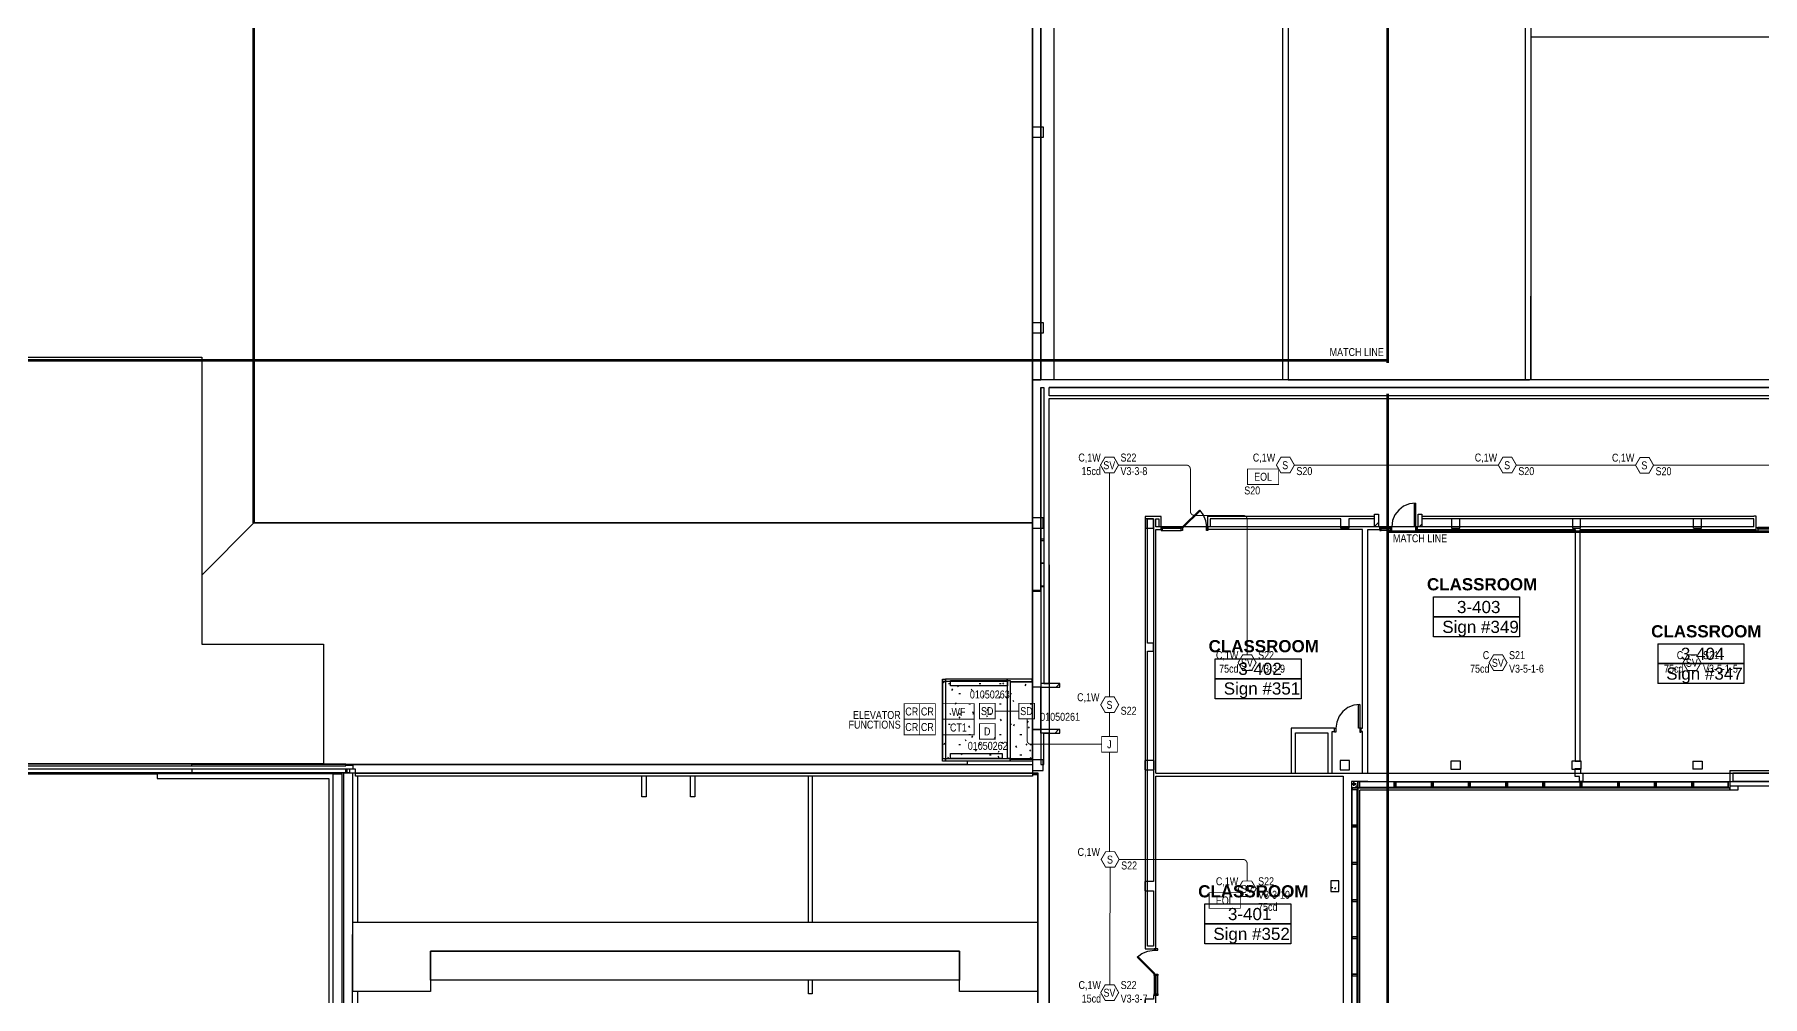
# Model space of a CAD drawing. Header units: inches. Extents: x 10004 to 17737, y 28227 to 35905.
# Drawn here: x 12699 to 15290, y 30613 to 32055 of the extents above; entities that cross this region are included whole.
import ezdxf
from ezdxf.enums import TextEntityAlignment as Align

# ---------------------------------------------------------------- set-up
doc = ezdxf.new("R2010")
doc.units = ezdxf.units.IN
doc.header["$LTSCALE"] = 0.25
doc.header["$MEASUREMENT"] = 0
for name, color, linetype in [('BACKGROUND', 8, 'Continuous'), ('CL-TEXT', 3, 'Continuous'), ('CONDUIT', 6, 'Continuous'), ('EOL', 1, 'Continuous'), ('HEAT DETECTOR', 1, 'Continuous'), ('JUNCTION BOX', 1, 'Continuous'), ('MONITOR MODULE', 1, 'Continuous'), ('RELAY MODULES', 1, 'Continuous'), ('SMOKE DETECTOR', 1, 'Continuous'), ('SPEAKER', 1, 'Continuous'), ('SPEAKER STROBE', 1, 'Continuous'), ('WATERFLOW SWITCH', 1, 'Continuous')]:
    doc.layers.add(name, color=color, linetype=linetype)
doc.styles.add('Arial', font='arial.ttf', dxfattribs={"width": 0.8})
doc.styles.add('ESSCOE_TEXT', font='arial.ttf', dxfattribs={"width": 0.8, "height": 12})
doc.styles.add('PDF Arial', font='arial.ttf')
doc.styles.add('PDF Arial Bold', font='arialbd.ttf')

# ---------------------------------------------------------------- blocks, each defined once
blk = doc.blocks.new('SIGA-HRD')
at = {"layer": 'HEAT DETECTOR', "const_width": 1.3}
blk.add_lwpolyline([(-11.5, -11.7), (-11.5, 11.7), (11.9, 11.7), (11.9, -11.7)], close=True, dxfattribs=at)
at = {"layer": 'HEAT DETECTOR', "style": 'Arial', "width": 0.8}
blk.add_text('D', height=12, dxfattribs=at).set_placement((0, 0), align=Align.MIDDLE)
for tag, p in [('ADDRESS', (20.6, 9)), ('ZONE', (20.6, -8.6))]:
    blk.add_attdef(tag, text='', height=12, dxfattribs=at).set_placement(p, align=Align.MIDDLE_LEFT)
blk.add_attdef('SUBSCRIPT', text='', height=12, dxfattribs=at).set_placement((-16.6, -9), align=Align.MIDDLE_RIGHT)
blk = doc.blocks.new('GC-S7')
at = {"layer": 'SPEAKER', "const_width": 1.46}
blk.add_lwpolyline([(13.8, 0.2), (7.1, 11.9), (-6.4, 11.9), (-13.2, 0.2), (-6.4, -11.5), (7.1, -11.5)], close=True, dxfattribs=at)
at = {"layer": 'SPEAKER', "style": 'Arial', "width": 0.8}
blk.add_text('S', height=12, dxfattribs=at).set_placement((0, 0), align=Align.MIDDLE)
for tag, p in [('C', (-15, 11.5)), ('1/2W', (-14.7, -8.8))]:
    blk.add_attdef(tag, text='', height=12, dxfattribs=at).set_placement(p, align=Align.MIDDLE_RIGHT)
blk.add_attdef('Speaker_Circuit', text='', height=12, dxfattribs=at).set_placement((16.8, -8.8), align=Align.MIDDLE_LEFT)
blk = doc.blocks.new('WATERFLOW SWITCH')
at = {"layer": 'WATERFLOW SWITCH', "const_width": 1.25}
blk.add_lwpolyline([(-23.2, 12.4), (23.6, 12.4), (23.6, -11), (-23.2, -11)], close=True, dxfattribs=at)
at = {"layer": 'WATERFLOW SWITCH', "style": 'Arial', "width": 0.8}
blk.add_text('WF', height=12, dxfattribs=at).set_placement((0, 0), align=Align.MIDDLE)
for tag, p in [('ADDRESS', (28.8, 11.6)), ('ZONE', (29.1, -8.8))]:
    blk.add_attdef(tag, text='', height=12, dxfattribs=at).set_placement(p, align=Align.MIDDLE_LEFT)
blk = doc.blocks.new('SIGA-PD')
at = {"layer": 'SMOKE DETECTOR', "const_width": 1.3}
blk.add_lwpolyline([(-11.5, -11.7), (-11.5, 11.7), (11.9, 11.7), (11.9, -11.7)], close=True, dxfattribs=at)
at = {"layer": 'SMOKE DETECTOR', "style": 'Arial', "width": 0.8}
blk.add_text('SD', height=12, dxfattribs=at).set_placement((0, 0), align=Align.MIDDLE)
for tag, p in [('ADDRESS', (20.6, 9)), ('ZONE', (20.6, -8.6))]:
    blk.add_attdef(tag, text='', height=12, dxfattribs=at).set_placement(p, align=Align.MIDDLE_LEFT)
blk.add_attdef('SUBSCRIPT', text='', height=12, dxfattribs=at).set_placement((-16.6, -9), align=Align.MIDDLE_RIGHT)
blk = doc.blocks.new('GC-S7VM')
at = {"layer": 'SPEAKER STROBE', "const_width": 1.46}
blk.add_lwpolyline([(13.8, 0.2), (7.1, 11.9), (-6.4, 11.9), (-13.2, 0.2), (-6.4, -11.5), (7.1, -11.5)], close=True, dxfattribs=at)
at = {"layer": 'SPEAKER STROBE', "style": 'Arial', "width": 0.8}
blk.add_text('SV', height=12, dxfattribs=at).set_placement((0, 0), align=Align.MIDDLE)
for tag, p in [('C', (-12.9, 11.5)), ('CANDELA', (-12.6, -8.8)), ('1/2W', (-12.6, -29.2))]:
    blk.add_attdef(tag, text='', height=12, dxfattribs=at).set_placement(p, align=Align.MIDDLE_RIGHT)
for tag, p in [('Speaker_Circuit', (16.8, 11.5)), ('Visual_Circuit', (16.8, -8.8))]:
    blk.add_attdef(tag, text='', height=12, dxfattribs=at).set_placement(p, align=Align.MIDDLE_LEFT)
blk = doc.blocks.new('SIGA-CT1')
at = {"layer": 'MONITOR MODULE', "const_width": 1.25}
blk.add_lwpolyline([(-23.2, 12.4), (23.6, 12.4), (23.6, -11), (-23.2, -11)], close=True, dxfattribs=at)
at = {"layer": 'MONITOR MODULE', "style": 'Arial', "width": 0.8}
blk.add_text('CT1', height=12, dxfattribs=at).set_placement((0, 0), align=Align.MIDDLE)
blk = doc.blocks.new('EOLR')
at = {"layer": 'EOL', "const_width": 1.25}
blk.add_lwpolyline([(-23.4, 11.7), (23.4, 11.7), (23.4, -11.7), (-23.4, -11.7)], close=True, dxfattribs=at)
at = {"layer": 'EOL', "style": 'Arial', "width": 0.8}
blk.add_text('EOL', height=12, dxfattribs=at).set_placement((0, 0), align=Align.MIDDLE)
for tag, p in [('CIRCUIT#', (28.6, 10.9)), ('EOL_VALUE', (28.9, -9.4))]:
    blk.add_attdef(tag, text='', height=12, dxfattribs=at).set_placement(p, align=Align.MIDDLE_LEFT)
blk = doc.blocks.new('JUNCTION BOX')
at = {"const_width": 1.3}
blk.add_lwpolyline([(-11.5, -11.7), (-11.5, 11.7), (11.9, 11.7), (11.9, -11.7)], close=True, dxfattribs=at)
at = {"style": 'Arial', "width": 0.8}
blk.add_text('J', height=12, dxfattribs=at).set_placement((0, 0), align=Align.MIDDLE)
blk.add_attdef('SUBSCRIPT', text='', height=12, dxfattribs=at).set_placement((-16.6, -9), align=Align.MIDDLE_RIGHT)
blk = doc.blocks.new('SIGA-CR')
at = {"layer": 'RELAY MODULES', "const_width": 1.3}
blk.add_lwpolyline([(-11.5, -11.7), (-11.5, 11.7), (11.9, 11.7), (11.9, -11.7)], close=True, dxfattribs=at)
at = {"layer": 'RELAY MODULES', "style": 'Arial', "width": 0.8}
blk.add_text('CR', height=12, dxfattribs=at).set_placement((0, 0), align=Align.MIDDLE)
for tag, p in [('ADDRESS', (20.6, 9)), ('ZONE', (20.6, -8.6))]:
    blk.add_attdef(tag, text='', height=12, dxfattribs=at).set_placement(p, align=Align.MIDDLE_LEFT)
blk.add_attdef('SUBSCRIPT', text='', height=12, dxfattribs=at).set_placement((-16.6, -9), align=Align.MIDDLE_RIGHT)

msp = doc.modelspace()

# ---------------------------------------------------------------- linework, layer by layer
at = {"lineweight": 0, "const_width": 4}
for points in [[(14728, 31566.5), (14728, 32871.7)], [(11705, 30928.4), (11705, 31566.5), (14728, 31566.5), (14728, 31562.5)], [(14728, 31516.7), (14728, 29494.2)], [(14728, 31309.8), (15610.5, 31309.8)], [(14728, 31309.8), (15610.5, 31309.8)]]:
    msp.add_lwpolyline(points, dxfattribs=at)
at = {"layer": 'BACKGROUND'}
for points in [[(13026.8, 31322.7), (13026.8, 33079.4)], [(14195.4, 31322.7), (14195.4, 33079.4), (13028.1, 33079.4), (13028.1, 31322.7)], [(14227.5, 33065), (14227.5, 31537.4)], [(14207.8, 32780.8), (14207.8, 32577.3), (14195.3, 32577.3), (14195.3, 32572.2), (14195.3, 32500.2), (14211.3, 32500.2), (14211.3, 32488), (14195.3, 32488), (14195.3, 31537.4), (14207.8, 31537.4)], [(14942.7, 31537.4), (14934.8, 31537.4), (14934.8, 32566.4), (14578.9, 32566.4), (14578.9, 32578.2), (14942.7, 32578.2), (14942.7, 32566.4), (14942.7, 31537.4), (14942.7, 31662.9)], [(14934.8, 32565.1), (14578.9, 32565.1), (14578.9, 31537.4), (14940.5, 31537.4)], [(16335, 32051.3), (14942.7, 32051.3)], [(12677.3, 31571.5), (12949.4, 31571.5), (12949.4, 31140.8), (13131.9, 31140.8), (13131.9, 30961.7), (12670.6, 30961.7), (12670.6, 31567.3), (12666.5, 31567.3)], [(14570.9, 31537.4), (14195.3, 31537.4), (14195.3, 31525.6), (14195.3, 31306.7), (14195.3, 31221.7), (14195.3, 31220.4), (14207.8, 31220.4), (14207.8, 31076.7), (14195.3, 31076.7)], [(14603.4, 31537.4), (14227.5, 31537.4)], [(14934.8, 31537.4), (14578.9, 31537.4)], [(16207.5, 31537.4), (16335, 31537.4), (14942.7, 31537.4)], [(16207.5, 31537.4), (14942.8, 31537.4)], [(14195.3, 31221.7), (14207.8, 31221.7), (14207.8, 31306.7), (14207.8, 31525.6), (14212.2, 31525.6), (14212.2, 31082.1), (14220.2, 31082.1), (14212.2, 31082.1), (14207.8, 31082.1), (14207.8, 31076.7), (14236.4, 31076.7), (14236.4, 31082.1)], [(14220.2, 31513.5), (14220.2, 31525.6), (14570.9, 31525.6), (14578.9, 31525.6), (14934.8, 31525.6), (14942.7, 31525.6)], [(14942.7, 31525.6), (15514.6, 31525.6), (15514.6, 31513.5), (14220.2, 31513.5)], [(14230.7, 31076.7), (14236.4, 31082.1), (14220.2, 31082.1), (14220.2, 31509.4)], [(14220.2, 31509.3), (15514.6, 31509.3), (15514.6, 31495.6)], [(12652.8, 31440.2), (12652.8, 30948), (13176.2, 30948)], [(13165.4, 30959.5), (13165.4, 30960.8), (12670.6, 30960.8), (12665.5, 30960.8), (12665.5, 31426.5), (12652.8, 31426.5), (12652.8, 30948.3), (12665.5, 30948.3), (13165.4, 30948.3), (13165.4, 30953.7), (12670.6, 30953.7), (12670.6, 30958.5), (13165.4, 30958.5), (13165.4, 30959.5), (13175.9, 30959.5), (13175.9, 30953.7), (13165.4, 30953.7), (12670.6, 30953.7), (12670.6, 30960.8)], [(14390.3, 31311.2), (14390.3, 31316.9), (14388.4, 31316.9), (14388.4, 31328.7), (14388.4, 31332.5), (14368, 31332.5), (14364.2, 31332.5), (14364.2, 30688), (14364.2, 30683.9), (14376.6, 30683.9), (14380.4, 30683.9), (14380.4, 30943.2), (14661.4, 30943.2), (14661.4, 30935), (14661.4, 30912.7), (14661.4, 30279)], [(14380.4, 30947.4), (14380.4, 31312.8), (14388.4, 31312.8), (14388.4, 31316.9), (14388.4, 31311.2), (14390.3, 31311.2), (14418.3, 31311.2), (14418.3, 31316.9), (14420.3, 31316.9), (14445.7, 31342.1), (14447, 31340.8), (14421.5, 31315.7), (14420.3, 31316.9), (14420.3, 31311.2), (14418.3, 31311.2)], [(14380.4, 31316.9), (14380.4, 31328.7), (14384.6, 31328.7), (14384.6, 31316.9)], [(14445.7, 31342.1), (14451.5, 31334.8), (14455, 31326.2), (14456.3, 31316.9), (14458.2, 31316.9), (14458.2, 31332.9), (14462, 31332.9), (14707.9, 31332.9), (14707.9, 31328.7), (14669.7, 31328.7), (14669.7, 31315), (14657.6, 31315), (14657.6, 31328.7), (14462, 31328.7), (14462, 31316.9)], [(14769.7, 31352.6), (14760.5, 31351.3), (14751.9, 31347.8), (14744.6, 31342.1), (14738.8, 31334.8), (14735.3, 31326.2), (14734.1, 31316.9), (14732.2, 31316.9), (14732.2, 31311.2), (14718.1, 31311.2)], [(14779.3, 31332.9), (14779.3, 31328.7)], [(14779.3, 31332.8), (15276.9, 31332.8)], [(14823.9, 31328.7), (14823.9, 31315), (14836, 31315), (14836, 31328.7)], [(15005.2, 31328.7), (15005.2, 31315), (15017.3, 31315), (15017.3, 31328.7)], [(15016.7, 31312.8), (15280.8, 31312.8), (15280.8, 31316.9), (15280.8, 31332.9), (15276.9, 31332.9)], [(15186.4, 31315), (15198.5, 31315), (15198.5, 31328.7)], [(15186.4, 31315), (15186.4, 31328.7)], [(15276.9, 31316.9), (15276.9, 31328.7)], [(12949.4, 31244.3), (13027.7, 31322.7), (13026.8, 31322.7)], [(14195.3, 31078.6), (14195.3, 31086.3), (14194.7, 31086.3), (14195.3, 31086.3), (14195.3, 31322.7), (13027.7, 31322.7)], [(13028, 31322.7), (14195.3, 31322.7)], [(14418.3, 31316.9), (14390.3, 31316.9)], [(14661.4, 30947.4), (14690.1, 30947.4), (14690.1, 31009.8), (14688.2, 31009.8), (14688.2, 31014.9), (14690.1, 31014.9), (14690.1, 31312.8), (14458.2, 31312.8), (14458.2, 31316.9), (14458.2, 31311.2), (14456.3, 31311.2), (14456.3, 31316.9)], [(14698.1, 30947.4), (14698.1, 31312.8), (14716.2, 31312.8), (14716.2, 31316.9), (14718.1, 31316.9), (14732.2, 31316.9)], [(14708.3, 31317.6), (14714, 31323.3)], [(14716.2, 31316.9), (14716.2, 31311.2), (14718.1, 31311.2), (14718.1, 31316.9)], [(14732.2, 31311.2), (14734.1, 31311.2), (14734.1, 31316.9)], [(14772, 31316.9), (14769.7, 31316.9), (14769.7, 31311.2), (14772, 31311.2), (14772, 31316.9), (14772, 31312.8), (15009, 31312.8), (15009, 30965.5), (15016.6, 30965.5), (15016.6, 31312.8)], [(14775.2, 31316.9), (14779.3, 31321.1)], [(15280.7, 31315.7), (15283, 31315.7), (15283, 31309.9), (15280.7, 31309.9)], [(15280.8, 31309.9), (15280.8, 31315.7)], [(15283, 31309.9), (15310.7, 31309.9), (15310.7, 31315.7), (15283, 31315.7)], [(15283, 31314.4), (15310.7, 31314.4), (15310.7, 31313.4), (15283, 31313.4)], [(15283, 31313.4), (15283, 31314.4)], [(14207.8, 31300.4), (14207.8, 31224.5)], [(14212.2, 31298.5), (14207.8, 31298.5), (14207.8, 31296.5), (14212.2, 31296.5)], [(14212.2, 31263.1), (14207.8, 31262.5), (14212.2, 31261.8)], [(14212.2, 31226.8), (14207.8, 31226.8), (14207.8, 31228.4), (14212.2, 31228.4)], [(15132.9, 31141.4), (15262, 31141.4), (15262, 31111.8), (15132.9, 31111.8), (15262, 31111.8), (15262, 31081.8), (15132.9, 31081.8)], [(15132.9, 31141.4), (15132.9, 31111.7), (15132.9, 31081.8)], [(14063.1, 31082.5), (14061.9, 31084.7)], [(14161.9, 30968.7), (14195.3, 30968.7), (14195.3, 31084.4), (14161.9, 31084.4), (14194.7, 31084.4), (14194.7, 31088.5), (14157.4, 31088.5), (14064.7, 31088.5), (14064.7, 31085)], [(14069.5, 31082.1), (14072, 31082.1)], [(14075.2, 31073.9), (14074, 31071.6)], [(14084.2, 31077), (14082.9, 31079)], [(14104.9, 31071.3), (14103.9, 31073.5)], [(14115.4, 31082.1), (14117.9, 31082.1)], [(14146, 31082.1), (14148.5, 31082.1)], [(14152.3, 31080.9), (14151.1, 31083.1)], [(14185.1, 31080.9), (14183.9, 31078.6)], [(14232, 30247.1), (14232, 30255.1), (14220.2, 30255.1), (14220.2, 30948), (14220.2, 30960.4), (14220.2, 31007.3), (14236.4, 31007.3), (14236.4, 31013), (14207.8, 31013), (14207.8, 30960.4), (14212.2, 30960.4), (14212.2, 31007.3), (14220.2, 31007.3), (14212.2, 31007.3), (14207.8, 31007.3), (14207.8, 31013), (14195.3, 31013), (14207.8, 31013), (14207.8, 31076.7), (14195.3, 31076.7), (14195.3, 31013)], [(14080.6, 31052.8), (14079.4, 31050.6)], [(14084.8, 31066.8), (14087.3, 31066.8)], [(14100.1, 31051.6), (14102.6, 31051.6)], [(14122.4, 31064), (14121.1, 31062.1)], [(14128.1, 31043.3), (14126.8, 31041)], [(14146.9, 31060.2), (14145.6, 31062.4)], [(14146, 31051.6), (14148.5, 31051.6)], [(14156.8, 31062.1), (14155.5, 31059.8)], [(14161.9, 31066.8), (14163.8, 31066.8)], [(14167.6, 31054.4), (14166.3, 31056.7)], [(14191.8, 31051.6), (14194.4, 31051.6)], [(14686.3, 31050.6), (14677, 31049.3), (14668.1, 31045.8), (14660.8, 31040.1), (14655.1, 31032.8), (14651.6, 31024.2), (14650.3, 31014.9)], [(14069.5, 31021), (14072, 31021)], [(14073, 31035), (14071.7, 31037.2)], [(14084.8, 31036.3), (14087.3, 31036.3)], [(14086.4, 31032.1), (14085.1, 31029.9)], [(14101.4, 31016.2), (14100.1, 31018.4)], [(14107.1, 31037.2), (14105.8, 31039.4)], [(14107.1, 31037.5), (14105.8, 31035.3)], [(14128.1, 31031.5), (14126.8, 31033.7)], [(14130.7, 31036.3), (14133.2, 31036.3)], [(14148.8, 31026.1), (14147.6, 31028.3)], [(14162.2, 31041), (14161.9, 31040.4)], [(14161.9, 31021), (14163.8, 31021)], [(14167.9, 31020.3), (14166.7, 31018.1)], [(14188.6, 31025.7), (14187.4, 31023.5)], [(14190.6, 31014.9), (14189.3, 31016.8)], [(14195.3, 31037.5), (14195, 31037.9)], [(14063.4, 30992.3), (14062.2, 30990.1)], [(14095.9, 30995.5), (14094.7, 30997.4)], [(14100.1, 31005.7), (14102.6, 31005.7)], [(14105.2, 31003.4), (14103.9, 31001.2)], [(14116.6, 30989.7), (14115.4, 30992)], [(14139.3, 31001.5), (14138, 30999.3)], [(14146, 31005.7), (14148.5, 31005.7)], [(14151.1, 30991.7), (14149.8, 30993.9)], [(14176.5, 31005.7), (14179.1, 31005.7)], [(14186.7, 30991.7), (14185.5, 30989.4)], [(14229.1, 31007.3), (14234.5, 31013)], [(14644.5, 30947.4), (14644.5, 31008.2), (14644.5, 31009.8), (14648.4, 31009.8), (14648.4, 31014.9), (14644.5, 31014.9), (14583.4, 31014.9), (14583.4, 31008.2), (14583.4, 30947.4)], [(14589.7, 30947.4), (14589.7, 31008.2), (14638.2, 31008.2), (14638.2, 30947.4)], [(14648.4, 31014.9), (14650.3, 31014.9), (14650.3, 31009.2), (14648.4, 31009.2)], [(14688.2, 31014.9), (14686.3, 31014.9), (14686.3, 31009.2), (14688.2, 31009.2)], [(14097.2, 30965.5), (14097.2, 30960.4), (13171.4, 30960.4), (14195.3, 30960.4), (14195.3, 30948)], [(14068.9, 30971.3), (14067.9, 30969.4)], [(14084.8, 30990.4), (14087.3, 30990.4)], [(14089.9, 30977), (14088.6, 30974.8)], [(14110.9, 30982.4), (14109.6, 30980.5)], [(14115.4, 30990.4), (14117.9, 30990.4)], [(14130.7, 30975.1), (14133.2, 30975.1)], [(14145, 30980.5), (14143.7, 30978.3)], [(14145.3, 30971), (14144, 30973.2)], [(14171.8, 30986.2), (14170.5, 30988.5)], [(14176.5, 30975.1), (14179.1, 30975.1)], [(14192.2, 30971), (14191.2, 30968.7)], [(14192.8, 30980.5), (14191.5, 30982.7)], [(14191.8, 30990.4), (14194.4, 30990.4)], [(15185.5, 30965.5), (15185.5, 30953.4)], [(15185.5, 30965.5), (15199.5, 30965.5), (15199.5, 30953.4), (15185.5, 30953.4)], [(15240.9, 30951.5), (15347, 30951.5), (15347, 30970.3)], [(12576, 30348.4), (12576, 30356.4), (13146.6, 30356.4), (13146.6, 30363.1), (13146.6, 30946.4), (13139.9, 30946.4), (12882.8, 30946.4), (12882.8, 30939.7), (13139.9, 30939.7), (13139.9, 30363.1), (12514.5, 30363.1), (12460, 30424.3), (12460, 30449.4), (12453.3, 30449.4), (12453.3, 30431.9), (12442.8, 30443.7), (12432.3, 30443.7), (12437.7, 30437.6), (12426.2, 30437.6)], [(12882.8, 30946.1), (12650.8, 30946.1)], [(12934.4, 30958.5), (12934.4, 30960.8), (13171.4, 30960.8), (13171.4, 30959.5)], [(13159.9, 30348.4), (13159.9, 30946.1), (13146.6, 30946.1)], [(13183.2, 30619.9), (13183.2, 30348.4), (13183.2, 30341.1), (13162.5, 30341.1), (13162.5, 30948.3)], [(13180.3, 30948), (13180.3, 30953.7), (13167.3, 30953.7), (13167.3, 30948), (13180.3, 30948), (14195.3, 30948), (14203.3, 30948), (14203.3, 30246.2), (14203.3, 29999.9), (14220.2, 29999.9), (14220.2, 30246.2), (14220.2, 30247.1), (14232, 30247.1), (14234.2, 30247.1), (14234.2, 30252.9), (14232, 30252.9)], [(13183.2, 30947.7), (13183.2, 30948), (13682.7, 30948), (13682.7, 30947.7)], [(13183.2, 30942.9), (13183.2, 30724)], [(13616.2, 30942.9), (13616.2, 30912), (13609.5, 30912), (13609.5, 30942.9)], [(13689.1, 30942.9), (13689.1, 30912), (13682.7, 30912), (13682.7, 30942.9)], [(13859.6, 30724), (13859.6, 30942.9)], [(13865, 30942.9), (13865, 30724)], [(14195.3, 30945.8), (14203.3, 30945.8), (14203.3, 30948)], [(14203.3, 30945.8), (14203.3, 30945.1), (14200.1, 30945.1), (14195.3, 30945.1)], [(14698.1, 30947.4), (15331.7, 30947.4), (15245.4, 30947.4)], [(15240.9, 30951.5), (15240.9, 30947.4), (15240.9, 30934.9), (15240.9, 30934.3), (15238.4, 30934.3)], [(15245.4, 30947.4), (15245.4, 30934.9)], [(14698.1, 30935), (14673.9, 30935), (14673.9, 30912.7), (14673.9, 30279), (14673.9, 30219.1), (14661.4, 30219.1), (14661.4, 30220), (14380.4, 30220), (14380.4, 30219.1), (14673.9, 30219.1), (14669.4, 30219.1), (14669.4, 30165.3), (14682.1, 30165.3), (14682.1, 30219.1), (14680.5, 30219.1), (14680.5, 30298.4), (14680.2, 30298.4), (14680.2, 30298.7), (14680.5, 30298.7), (14680.5, 30309.9), (14680.5, 30298.4), (14686.3, 30298.4), (14686.3, 30310.2), (14686.3, 30922.2)], [(14674.5, 30925.4), (14674.5, 30923.2), (14682.1, 30923.2), (14682.1, 30869.3), (14674.5, 30869.3), (14674.5, 30866.8), (14674.5, 30869.3), (14682.1, 30869.3), (14674.5, 30869.3), (14674.5, 30923.2), (14682.1, 30923.2), (14682.1, 30923.8), (14683.4, 30923.8), (14683.4, 30868), (14683.4, 30812.3), (14683.4, 30756.5), (14683.4, 30700.8), (14683.4, 30645), (14683.4, 30589.3)], [(14680.5, 30926), (14680.5, 30928.3), (14682.5, 30928.3)], [(14683.4, 30923.8), (14682.1, 30923.8), (14683.4, 30923.8), (14683.4, 30925.4)], [(14685.6, 30926.7), (14737.9, 30926.7), (14737.9, 30934.3), (14685.6, 30934.3), (14685.6, 30926.7), (14685.6, 30934.3), (14682.5, 30934.3), (14682.5, 30925.7), (14684.7, 30925.7), (14683.4, 30925.7)], [(14685.6, 30927), (14685.6, 30934.3), (14683.1, 30934.3)], [(14684.7, 30925.7), (14684.7, 30926.7), (14685.6, 30926.7), (14739.2, 30926.7), (14739.2, 30925.7), (14684.7, 30925.7), (14739.2, 30925.7), (14739.2, 30926.7), (14794.9, 30926.7), (14794.9, 30925.7), (14739.2, 30925.7), (14794.9, 30925.7), (14794.9, 30926.7), (14850.7, 30926.7), (14850.7, 30925.7), (14794.9, 30925.7), (14850.7, 30925.7), (14906.4, 30925.7), (14962.2, 30925.7), (15017.9, 30925.7), (15073.7, 30925.7), (15073.7, 30926.7), (15073.7, 30925.7), (15017.9, 30925.7), (15017.9, 30926.7), (15073.7, 30926.7)], [(15240.9, 30922.2), (15240.9, 30925.7), (15240.9, 30922.2), (14686.3, 30922.2)], [(14698.1, 30935), (15331.7, 30935), (15245.4, 30935)], [(14737.9, 30927), (14737.9, 30934.3), (14740.4, 30934.3), (14740.4, 30927)], [(14793.6, 30927), (14793.6, 30934.3), (14796.2, 30934.3), (14796.2, 30927)], [(14849.4, 30927), (14849.4, 30934.3), (14851.9, 30934.3), (14851.9, 30927)], [(14905.1, 30927), (14905.1, 30934.3), (14907.7, 30934.3), (14907.7, 30927)], [(14960.9, 30927), (14960.9, 30934.3), (14963.4, 30934.3), (14963.4, 30927)], [(15016.6, 30927), (15016.6, 30934.3), (15019.2, 30934.3), (15019.2, 30927)], [(15074.9, 30926.7), (15074.9, 30934.3), (15072.4, 30934.3), (15072.4, 30927)], [(15129.4, 30926.7), (15129.4, 30925.7), (15073.7, 30925.7), (15129.4, 30925.7), (15129.4, 30926.7), (15073.7, 30926.7)], [(15074.9, 30934.3), (15128.1, 30934.3), (15128.1, 30926.7), (15074.9, 30926.7)], [(15074.9, 30934.3), (15074.9, 30927)], [(15128.1, 30926.7), (15130.7, 30926.7), (15130.7, 30934.3), (15128.1, 30934.3), (15130.7, 30934.3), (15130.7, 30926.7)], [(15128.1, 30927), (15128.1, 30934.3), (15128.1, 30926.7)], [(15185.2, 30926.7), (15185.2, 30925.7), (15129.5, 30925.7), (15185.2, 30925.7), (15185.2, 30926.7), (15129.5, 30926.7)], [(15130.7, 30934.3), (15183.9, 30934.3), (15183.9, 30926.7), (15130.7, 30926.7)], [(15130.7, 30934.3), (15130.7, 30927)], [(15183.9, 30926.7), (15186.4, 30926.7), (15186.4, 30934.3), (15183.9, 30934.3), (15186.4, 30934.3), (15186.4, 30926.7)], [(15183.9, 30927), (15183.9, 30934.3), (15183.9, 30926.7)], [(15238.4, 30927), (15238.4, 30934.3), (15238.4, 30926.7), (15185.2, 30926.7)], [(15238.4, 30926.7), (15239.4, 30926.7), (15239.4, 30925.7), (15239.4, 30926.7), (15239.4, 30925.7), (15185.2, 30925.7), (15239.4, 30925.7)], [(15186.4, 30934.3), (15186.4, 30927)], [(15186.5, 30934.3), (15238.4, 30934.3), (15238.4, 30926.7), (15186.5, 30926.7)], [(15239.3, 30925.7), (15241.5, 30925.7), (15241.5, 30934.3), (15238.4, 30934.3)], [(15240.9, 30925.7), (15239.3, 30925.7)], [(15252.7, 30928.6), (15253, 30928.6), (15253, 30928.3), (15253, 30922.2), (15240.9, 30922.2)], [(15241.5, 30928.3), (15253, 30928.3)], [(15241.6, 30928.3), (15252.7, 30928.3), (15252.7, 30928.6)], [(15253, 30928.3), (15348, 30928.3), (15348, 30912.7), (15348, 30869.7)], [(14682.1, 30866.8), (14674.5, 30866.8), (14682.1, 30866.8), (14682.1, 30869.3)], [(14674.5, 30811), (14674.5, 30813.6)], [(14674.5, 30813.6), (14682.1, 30813.6)], [(14674.5, 30811), (14682.1, 30811)], [(14643.3, 30776.3), (14645.8, 30776.3)], [(14649.6, 30776), (14648.4, 30773.7)], [(14674.5, 30755.3), (14674.5, 30757.8)], [(14674.5, 30757.8), (14682.1, 30757.8)], [(14674.5, 30755.3), (14682.1, 30755.3)], [(14352.1, 30671.5), (14359.4, 30677.2), (14368.3, 30680.7), (14377.6, 30682), (14383.3, 30682), (14383.3, 30683.9), (14377.6, 30683.9), (14377.6, 30682)], [(14674.5, 30699.5), (14674.5, 30702.1)], [(14674.5, 30702.1), (14682.1, 30702.1)], [(14674.5, 30699.5), (14682.1, 30699.5)], [(13865, 30637.1), (13865, 30621.1), (13865, 30616.4), (13859.6, 30616.4), (13859.6, 30621.1), (13859.6, 30637.1)], [(14377.6, 30644.1), (14377.6, 30616.4)], [(14383.3, 30616.4), (14383.3, 30644.1)], [(14674.5, 30643.8), (14674.5, 30646.3)], [(14674.5, 30646.3), (14682.1, 30646.3)], [(14674.5, 30643.8), (14682.1, 30643.8)]]:
    msp.add_lwpolyline(points, dxfattribs=at)
at = {"layer": 'BACKGROUND', "ltscale": 3.441667}
msp.add_lwpolyline([(14207.8, 32572.2), (14207.8, 31537.4), (14207.8, 33073.6)], dxfattribs=at)
at = {"layer": 'BACKGROUND'}
for points in [[(14570.9, 32572.2), (14578.9, 32572.2), (14578.9, 31537.4), (14570.9, 31537.4)], [(14195.3, 31900.6), (14195.3, 31916.5), (14211.3, 31916.5), (14211.3, 31900.6)], [(14195.3, 31607.5), (14195.3, 31623.4), (14211.3, 31623.4), (14211.3, 31607.5)], [(14211.3, 31314.7), (14211.3, 31330.6), (14195.3, 31330.6), (14195.3, 31314.7)], [(14368, 31142.3), (14368, 31328.7), (14376.6, 31328.7), (14376.6, 30785.2), (14363.9, 30785.2), (14363.9, 30771.2), (14376.6, 30771.2), (14376.6, 30688), (14368, 30688), (14368, 31130.6), (14376.6, 31130.6), (14376.6, 31142.3)], [(14364.8, 31329), (14364.8, 31315), (14376.6, 31315), (14376.6, 31329)], [(14708.3, 31316.9), (14708.3, 31335.7), (14714, 31335.7), (14714, 31316.9)], [(14768.2, 31316.9), (14768.2, 31352.6), (14769.7, 31352.6), (14769.7, 31316.9)], [(14773.6, 31316.9), (14773.6, 31335.7), (14779.3, 31335.7), (14779.3, 31316.9)], [(14390.3, 31314.4), (14390.3, 31315.3), (14418.3, 31315.3), (14418.3, 31314.4)], [(14718.1, 31314.4), (14732.2, 31314.4), (14732.2, 31315.3), (14718.1, 31315.3)], [(14796.8, 31181.9), (14796.8, 31211.8), (14925.9, 31211.8), (14925.9, 31181.9)], [(14796.8, 31151.9), (14796.8, 31181.9), (14925.9, 31181.9), (14925.9, 31151.9)], [(14469.3, 31089.1), (14469.3, 31119.1), (14598.3, 31119.1), (14598.3, 31089.1)], [(14064.7, 30965.5), (14060.6, 30965.5), (14060.6, 31088.5), (14064.7, 31088.5)], [(14157.7, 31085), (14060.6, 31085), (14060.6, 30969.4), (14157.7, 30969.4)], [(14072.4, 31078.6), (14072.4, 31086.3), (14157.7, 31086.3), (14157.7, 31078.6)], [(14157.4, 31088.5), (14157.4, 31086.3)], [(14161.9, 30969.4), (14157.7, 30969.4), (14157.7, 31086.3), (14161.9, 31086.3)], [(14469.3, 31059.2), (14469.3, 31089.1), (14598.3, 31089.1), (14598.3, 31059.2)], [(14684.4, 31014.9), (14684.4, 31050.6), (14686.3, 31050.6), (14686.3, 31014.9)], [(14064.7, 30965.5), (14064.7, 30969.4), (14161.9, 30969.4), (14195.3, 30969.4), (14195.3, 30965.5), (14161.9, 30965.5)], [(14072.4, 30969.4), (14072.4, 30977), (14150.1, 30977), (14150.1, 30969.4)], [(14161.9, 30965.5), (14161.9, 30969.4)], [(14195.3, 30951.5), (14211.3, 30951.5), (14211.3, 30967.4), (14195.3, 30967.4)], [(14363.9, 30966.5), (14363.9, 30952.5), (14377.9, 30952.5), (14377.9, 30966.5)], [(14670.7, 30966.5), (14656.6, 30966.5), (14656.6, 30952.5), (14670.7, 30952.5)], [(14837, 30965.5), (14822.9, 30965.5), (14822.9, 30953.4), (14837, 30953.4)], [(15004.2, 30953.4), (15018.2, 30953.4), (15018.2, 30965.5), (15004.2, 30965.5)], [(13171.4, 30953.7), (12934.4, 30953.7), (12934.4, 30948.3), (13171.4, 30948.3)], [(14195.3, 30942.9), (13180.3, 30942.9), (13180.3, 30947.7), (14195.3, 30947.7)], [(15009, 30942.3), (15009, 30947.4), (15009, 30954.4), (15017, 30954.4), (15017, 30947.4), (15020.5, 30947.4), (15020.5, 30942.3), (15020.5, 30935), (15015.4, 30935), (15015.4, 30942.3)], [(14680.5, 30931.1), (14680.5, 30931.4), (14673.9, 30931.4), (14673.9, 30931.1)], [(14682.1, 30923.2), (14674.5, 30923.2), (14674.5, 30926), (14683.4, 30926), (14683.4, 30923.8), (14683.4, 30868), (14682.1, 30868)], [(14677.4, 30928.3), (14677.4, 30935), (14677, 30935), (14677, 30928.3)], [(14684.7, 30926.7), (14684.7, 30925.7)], [(14740.4, 30934.3), (14737.9, 30934.3), (14737.9, 30926.7), (14740.4, 30926.7)], [(14793.6, 30926.7), (14740.4, 30926.7), (14740.4, 30934.3), (14793.6, 30934.3)], [(14796.2, 30934.3), (14793.6, 30934.3), (14793.6, 30926.7), (14796.2, 30926.7)], [(14849.4, 30926.7), (14796.2, 30926.7), (14796.2, 30934.3), (14849.4, 30934.3)], [(14851.9, 30934.3), (14849.4, 30934.3), (14849.4, 30926.7), (14851.9, 30926.7)], [(14850.7, 30926.7), (14906.4, 30926.7), (14906.4, 30925.7), (14850.7, 30925.7)], [(14905.1, 30926.7), (14851.9, 30926.7), (14851.9, 30934.3), (14905.1, 30934.3)], [(14907.7, 30934.3), (14905.1, 30934.3), (14905.1, 30926.7), (14907.7, 30926.7)], [(14906.4, 30926.7), (14962.2, 30926.7), (14962.2, 30925.7), (14906.4, 30925.7)], [(14960.9, 30926.7), (14907.7, 30926.7), (14907.7, 30934.3), (14960.9, 30934.3)], [(14963.4, 30934.3), (14960.9, 30934.3), (14960.9, 30926.7), (14963.4, 30926.7)], [(14962.2, 30926.7), (15017.9, 30926.7), (15017.9, 30925.7), (14962.2, 30925.7)], [(15016.6, 30926.7), (14963.4, 30926.7), (14963.4, 30934.3), (15016.6, 30934.3)], [(15019.2, 30934.3), (15016.6, 30934.3), (15016.6, 30926.7), (15019.2, 30926.7)], [(15072.4, 30926.7), (15019.2, 30926.7), (15019.2, 30934.3), (15072.4, 30934.3)], [(15074.9, 30926.7), (15074.9, 30934.3), (15072.4, 30934.3), (15072.4, 30926.7)], [(14682.1, 30866.8), (14682.1, 30813.6), (14674.5, 30813.6), (14674.5, 30866.8)], [(14682.1, 30812.3), (14682.1, 30868), (14683.4, 30868), (14683.4, 30812.3)], [(14674.5, 30813.6), (14674.5, 30811), (14682.1, 30811), (14682.1, 30813.6)], [(14682.1, 30811), (14682.1, 30757.8), (14674.5, 30757.8), (14674.5, 30811)], [(14682.1, 30756.5), (14682.1, 30812.3), (14683.4, 30812.3), (14683.4, 30756.5)], [(14642.6, 30770.2), (14654.7, 30770.2), (14654.7, 30786.2), (14642.6, 30786.2)], [(14674.5, 30757.8), (14674.5, 30755.3), (14682.1, 30755.3), (14682.1, 30757.8)], [(14453.7, 30721.5), (14453.7, 30751.4), (14582.7, 30751.4), (14582.7, 30721.5)], [(14682.1, 30755.3), (14682.1, 30702.1), (14674.5, 30702.1), (14674.5, 30755.3)], [(14682.1, 30700.8), (14682.1, 30756.5), (14683.4, 30756.5), (14683.4, 30700.8)], [(14203.3, 30619.9), (14085.7, 30619.9), (14085.7, 30680.7), (14085.7, 30637.1), (13292.8, 30637.1), (13292.8, 30680.7), (13292.8, 30619.9), (13176.2, 30619.9), (13176.2, 30724), (14203.3, 30724)], [(14453.7, 30691.6), (14453.7, 30721.5), (14582.7, 30721.5), (14582.7, 30691.6)], [(14085.7, 30680.7), (13292.8, 30680.7)], [(14674.5, 30702.1), (14674.5, 30699.5), (14682.1, 30699.5), (14682.1, 30702.1)], [(14682.1, 30699.5), (14682.1, 30646.3), (14674.5, 30646.3), (14674.5, 30699.5)], [(14682.1, 30645), (14682.1, 30700.8), (14683.4, 30700.8), (14683.4, 30645)], [(14378.8, 30647.3), (14353.4, 30672.8), (14352.1, 30671.5), (14377.6, 30646)], [(14383.3, 30644.1), (14377.6, 30644.1), (14377.6, 30646), (14383.3, 30646)], [(14380.1, 30616.4), (14378.8, 30616.4), (14378.8, 30644.1), (14380.1, 30644.1)], [(14674.5, 30646.3), (14674.5, 30643.8), (14682.1, 30643.8), (14682.1, 30646.3)], [(14682.1, 30643.8), (14682.1, 30590.6), (14674.5, 30590.6), (14674.5, 30643.8)], [(14682.1, 30589.3), (14682.1, 30645), (14683.4, 30645), (14683.4, 30589.3)], [(14380.4, 30614.1), (14376.6, 30614.1), (14376.6, 30608.4), (14364.2, 30608.4), (14364.2, 30604.3), (14364.2, 30340.2), (14364.2, 30336.3), (14376.6, 30336.3), (14380.4, 30336.3), (14380.4, 30595.7), (14661.4, 30595.7), (14661.4, 30599.8), (14380.4, 30599.8)], [(14383.3, 30614.1), (14377.6, 30614.1), (14377.6, 30616.4), (14383.3, 30616.4)]]:
    msp.add_lwpolyline(points, close=True, dxfattribs=at)
at = {"layer": 'BACKGROUND', "ltscale": 1.216667}
msp.add_lwpolyline([(14207.8, 31525.6), (14207.8, 30967.4)], dxfattribs=at)
at = {"layer": 'BACKGROUND', "ltscale": 6.771616}
msp.add_lwpolyline([(16339.1, 31525.6), (14220.2, 31525.6)], dxfattribs=at)
at = {"layer": 'BACKGROUND', "ltscale": 0.885016}
msp.add_lwpolyline([(15276.9, 31328.7), (14779.3, 31328.7)], dxfattribs=at)
at = {"layer": 'BACKGROUND', "ltscale": 2.641577}
msp.add_lwpolyline([(15276.9, 31316.9), (14380.4, 31316.9)], dxfattribs=at)
at = {"layer": 'BACKGROUND', "ltscale": 3.935}
msp.add_lwpolyline([(14220.2, 31259.9), (14220.2, 29987.2), (13175.2, 29987.2)], dxfattribs=at)
at = {"layer": 'BACKGROUND', "ltscale": 0.701667}
msp.add_lwpolyline([(14195.3, 31220.4), (14195.3, 30960.4)], dxfattribs=at)
at = {"layer": 'BACKGROUND', "ltscale": 3.136667}
msp.add_lwpolyline([(13175.2, 29979.8), (13176.2, 30948)], dxfattribs=at)
at = {"layer": 'BACKGROUND', "ltscale": 1.078333}
msp.add_lwpolyline([(14203.3, 30247.1), (14203.3, 30945.1)], dxfattribs=at)
at = {"layer": 'BACKGROUND', "ltscale": 1.061667}
msp.add_lwpolyline([(14380.4, 30947.4), (14661.4, 30947.4)], dxfattribs=at)
at = {"layer": 'BACKGROUND', "ltscale": 1.546667}
msp.add_lwpolyline([(14665.2, 30947.4), (15360.7, 30947.4), (15360.7, 29526.2)], dxfattribs=at)
at = {"layer": 'CONDUIT', "lineweight": 0, "const_width": 1.5}
for points in [[(14324.3, 31409.5), (14426.1, 31409.5, -0.414214), (14432.1, 31403.5), (14432.1, 31340.1, 0.414214), (14438.1, 31334.1), (14511.2, 31334.1, -0.414214), (14517.2, 31328.1), (14517.2, 31124.9)], [(14187.2, 31028.9), (14187.2, 30996.8, 0.414214), (14193.2, 30990.8), (14299.1, 30990.8)], [(14325.3, 30818.1), (14511.2, 30818.1, -0.414214), (14517.2, 30812.1), (14517.2, 30785.8)]]:
    msp.add_lwpolyline(points, format="xyb", dxfattribs=at)
for points in [[(14894, 31409.5), (14588.1, 31409.5)], [(14921, 31409.5), (15099.7, 31409.3)], [(15126.7, 31409.3), (15323.7, 31409.5)], [(14310.8, 31397.9), (14310.8, 31061.8)], [(14139.3, 31040.6), (14174.8, 31040.6)], [(14310.8, 31038.4), (14310.8, 31002.5)], [(14310.8, 30979.1), (14310.8, 30829.7)], [(14311.8, 30806.4), (14311.2, 30630.2)]]:
    msp.add_lwpolyline(points, dxfattribs=at)

# ---------------------------------------------------------------- block references
at = {"layer": 'EOL'}
ref = msp.add_blockref('EOLR', (14541.1, 31392), dxfattribs=at)
ref.add_attrib('EOL_VALUE', 'S20', dxfattribs={"height": 12, "style": 'Arial', "width": 0.8}).set_placement((14512.9, 31371.5), align=Align.MIDDLE_LEFT)
msp.add_blockref('EOLR', (14483.7, 30756.6), dxfattribs=at)
at = {"layer": 'HEAT DETECTOR'}
ref = msp.add_blockref('SIGA-HRD', (14127.4, 31010.1), dxfattribs=at)
ref.add_attrib('SUBSCRIPT', '01050262', dxfattribs={"height": 12, "style": 'Arial', "width": 0.8}).set_placement((14158, 30988.5), align=Align.MIDDLE_RIGHT)
at = {"layer": 'JUNCTION BOX'}
msp.add_blockref('JUNCTION BOX', (14310.6, 30990.8), dxfattribs=at)
at = {"layer": 'MONITOR MODULE'}
msp.add_blockref('SIGA-CT1', (14084.3, 31016), dxfattribs=at)
at = {"layer": 'RELAY MODULES'}
for p in [(14014.3, 31040), (14037.7, 31040), (14014.3, 31016.7), (14037.7, 31016.7)]:
    msp.add_blockref('SIGA-CR', p, dxfattribs=at)
at = {"layer": 'SMOKE DETECTOR'}
ref = msp.add_blockref('SIGA-PD', (14127.4, 31040.6), dxfattribs=at)
ref.add_attrib('SUBSCRIPT', '01050263', dxfattribs={"height": 12, "style": 'Arial', "width": 0.8}).set_placement((14161.1, 31065.5), align=Align.MIDDLE_RIGHT)
msp.add_blockref('SIGA-PD', (14186.3, 31040.6), dxfattribs=at).add_auto_attribs({'ZONE': '01050261'})
at = {"layer": 'SPEAKER'}
for p, values in [((14574.3, 31409.3), {'C': 'C,1W', 'Speaker_Circuit': 'S20'}), ((14907.1, 31409.3), {'C': 'C,1W', 'Speaker_Circuit': 'S20'}), ((15112.9, 31409.1), {'C': 'C,1W', 'Speaker_Circuit': 'S20'}), ((14310.8, 31049.9), {'C': 'C,1W', 'Speaker_Circuit': 'S22'}), ((14311.5, 30817.9), {'C': 'C,1W', 'Speaker_Circuit': 'S22'})]:
    msp.add_blockref('GC-S7', p, dxfattribs=at).add_auto_attribs(values)
at = {"layer": 'SPEAKER STROBE'}
for p, values in [((14310.5, 31409.3), {'C': 'C,1W', 'Speaker_Circuit': 'S22', 'Visual_Circuit': 'V3-3-8', 'CANDELA': '15cd'}), ((14516.9, 31113), {'C': 'C,1W', 'Speaker_Circuit': 'S22', 'Visual_Circuit': 'V3-3-9', 'CANDELA': '75cd'}), ((14893.2, 31113), {'C': 'C', 'Speaker_Circuit': 'S21', 'Visual_Circuit': 'V3-5-1-6', 'CANDELA': '75cd'}), ((15184.1, 31113), {'C': 'C', 'Speaker_Circuit': 'S21', 'Visual_Circuit': 'V3-5-1-5', 'CANDELA': '75cd'}), ((14310.8, 30618.3), {'C': 'C,1W', 'Speaker_Circuit': 'S22', 'Visual_Circuit': 'V3-3-7', 'CANDELA': '15cd'})]:
    msp.add_blockref('GC-S7VM', p, dxfattribs=at).add_auto_attribs(values)
ref = msp.add_blockref('GC-S7VM', (14516.9, 30773.9), dxfattribs=at)
ref.add_attrib('C', 'C,1W', dxfattribs={"height": 12, "style": 'Arial', "width": 0.8}).set_placement((14503.9, 30785.4), align=Align.MIDDLE_RIGHT)
ref.add_attrib('Speaker_Circuit', 'S22', dxfattribs={"height": 12, "style": 'Arial', "width": 0.8}).set_placement((14533.7, 30785.4), align=Align.MIDDLE_LEFT)
ref.add_attrib('Visual_Circuit', 'V3-3-10', dxfattribs={"height": 12, "style": 'Arial', "width": 0.8}).set_placement((14533.7, 30765.1), align=Align.MIDDLE_LEFT)
ref.add_attrib('CANDELA', '75cd', dxfattribs={"height": 12, "style": 'Arial', "width": 0.8}).set_placement((14562.7, 30747), align=Align.MIDDLE_RIGHT)
at = {"layer": 'WATERFLOW SWITCH'}
msp.add_blockref('WATERFLOW SWITCH', (14084.3, 31039.4), dxfattribs=at)

# ---------------------------------------------------------------- texts
at = {"lineweight": 0, "style": 'ESSCOE_TEXT', "width": 0.8}
for p in [(14641, 31573), (14736, 31293.7)]:
    msp.add_text('MATCH LINE', height=12, dxfattribs=at).set_placement(p)
at = {"layer": 'BACKGROUND', "attachment_point": 7}
for s, insert, char_height, style in [('CLASSROOM', (14786.9, 31221.4), 18.22, 'PDF Arial Bold'), ('3-403', (14831.9, 31187.3), 18.24, 'PDF Arial'), ('Sign #349', (14809.9, 31152.3), 18.24, 'PDF Arial'), ('CLASSROOM', (14459.4, 31128.6), 18.22, 'PDF Arial Bold'), ('CLASSROOM', (15123.1, 31150.9), 18.22, 'PDF Arial Bold'), ('3-404', (15167.7, 31117.2), 18.24, 'PDF Arial'), ('3-402', (14504, 31094.6), 18.24, 'PDF Arial'), ('Sign #347', (15145.7, 31082.2), 18.24, 'PDF Arial'), ('Sign #351', (14482.1, 31059.9), 18.24, 'PDF Arial'), ('CLASSROOM', (14443.8, 30761), 18.22, 'PDF Arial Bold'), ('3-401', (14488.4, 30726.9), 18.24, 'PDF Arial'), ('Sign #352', (14466.5, 30691.9), 18.24, 'PDF Arial')]:
    msp.add_mtext(s, dxfattribs=dict(at, insert=insert, char_height=char_height, style=style))
at = {"layer": 'CL-TEXT', "style": 'Arial', "width": 0.8}
for s, p in [('FUNCTIONS ', (14001.4, 31020.3)), ('ELEVATOR ', (14001.4, 31034.8))]:
    msp.add_text(s, height=12, dxfattribs=at).set_placement(p, align=Align.MIDDLE_RIGHT)

doc.saveas('drawing.dxf')
